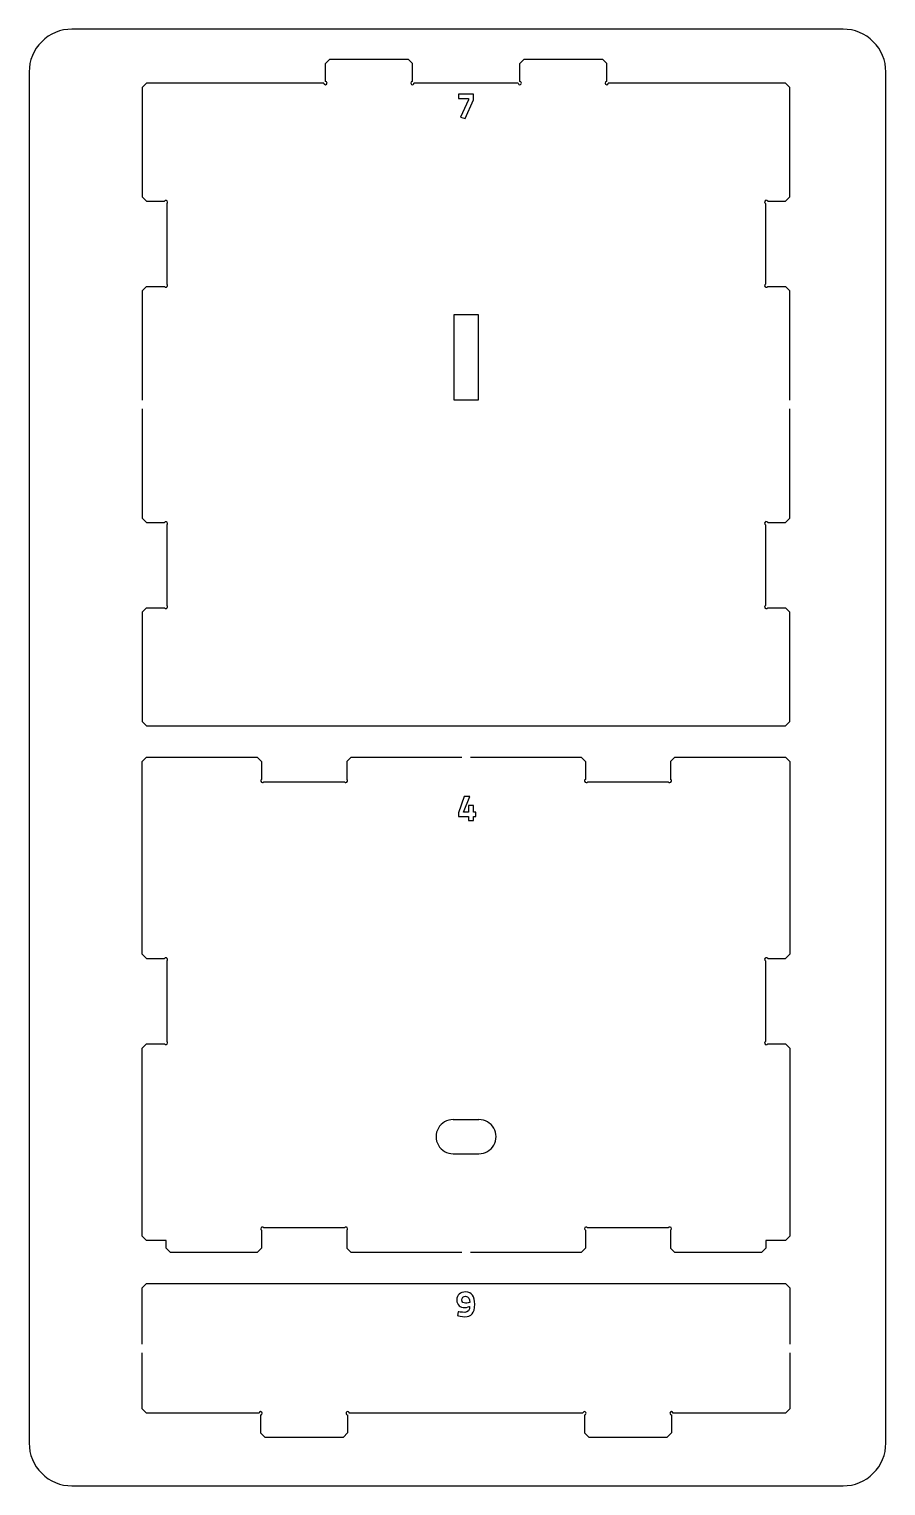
# Model space of a CAD drawing. Header units: millimetres. Extents: x 0 to 201, y 0 to 341.
# Drawn here: x 0.1 to 100.1, y 171.1 to 341.1 of the extents above; entities that cross this region are included whole.
import ezdxf

# ---------------------------------------------------------------- set-up
doc = ezdxf.new("R2010")
doc.units = ezdxf.units.MM
doc.layers.add('Layer_1', color=7, linetype='CONTINUOUS')

msp = doc.modelspace()

# ---------------------------------------------------------------- linework, layer by layer
at = {"layer": 'Layer_1', "color": 7}
for points in [[(95.132139, 341.132257), (5.132274, 341.132257)], [(35.217319, 337.632353), (34.717257, 337.132292)], [(34.717257, 335.019067), (34.717257, 337.132292)], [(35.217319, 337.632353), (44.367128, 337.632353)], [(44.86719, 335.019067), (44.86719, 337.132292), (44.367128, 337.632353)], [(57.897109, 337.632353), (57.397312, 337.132292)], [(57.397312, 335.019067), (57.397312, 337.132292)], [(57.897109, 337.632353), (67.047183, 337.632353)], [(67.547245, 335.019067), (67.547245, 337.132292), (67.047183, 337.632353)], [(0.13229, 336.132432), (0.13229, 176.132478)], [(100.132229, 176.132478), (100.132229, 336.132432)], [(34.530461, 334.832272), (13.832265, 334.832272), (13.332283, 334.33221), (13.332283, 321.557349), (13.832265, 321.05734), (15.923609, 321.05734)], [(57.210516, 334.832272), (45.053985, 334.832272)], [(86.34084, 321.05734), (88.432104, 321.05734), (88.932166, 321.557349), (88.932166, 334.33221), (88.432104, 334.832272), (67.733776, 334.832272)], [(16.197267, 320.783681), (16.197267, 311.38101)], [(86.067261, 320.783681), (86.067261, 311.38101)], [(13.832265, 311.107352), (13.332283, 310.607343), (13.332283, 297.832368)], [(13.832265, 311.107352), (15.923609, 311.107352)], [(86.34084, 311.107352), (88.432104, 311.107352)], [(88.932166, 297.832368), (88.932166, 310.607343), (88.432104, 311.107352)], [(13.332283, 296.832369), (13.332283, 284.057392), (13.832265, 283.557383), (15.923609, 283.557383)], [(86.34084, 283.557383), (88.432104, 283.557383), (88.932166, 284.057392), (88.932166, 296.832369)], [(16.197267, 283.283724), (16.197267, 273.881053)], [(86.067261, 283.283724), (86.067261, 273.881053)], [(13.332283, 273.107386), (13.832265, 273.607395)], [(13.332283, 273.107386), (13.332283, 260.332313)], [(13.832265, 273.607395), (15.923609, 273.607395)], [(13.832265, 259.832516), (88.432104, 259.832516), (88.932166, 260.332313), (88.932166, 273.107386), (88.432104, 273.607395)], [(86.34084, 273.607395), (88.432104, 273.607395)], [(13.832265, 259.832516), (13.332283, 260.332313)], [(13.832265, 256.168306), (13.332283, 255.668244)], [(13.332283, 233.165195), (13.332283, 255.668244)], [(13.832265, 256.168306), (26.757277, 256.168306), (27.257339, 255.668244), (27.257339, 253.57698)], [(37.707309, 256.168306), (37.207247, 255.668244)], [(37.207247, 255.668244), (37.207247, 253.57698)], [(37.707309, 256.168306), (50.632189, 256.168306)], [(51.632313, 256.168306), (64.557192, 256.168306)], [(65.057254, 255.668244), (64.557192, 256.168306)], [(65.057254, 255.668244), (65.057254, 253.57698)], [(75.507224, 256.168306), (75.007162, 255.668244)], [(75.007162, 255.668244), (75.007162, 253.57698)], [(75.507224, 256.168306), (88.432104, 256.168306)], [(88.932166, 255.668244), (88.432104, 256.168306)], [(88.932166, 255.668244), (88.932166, 233.165195)], [(27.530918, 253.303401), (36.933669, 253.303401)], [(65.330833, 253.303401), (74.733584, 253.303401)], [(13.332283, 233.165195), (13.832265, 232.665398)], [(88.432104, 232.665398), (88.932166, 233.165195)], [(13.832265, 232.665398), (15.923609, 232.665398)], [(16.197267, 232.391555), (16.197267, 222.989069)], [(86.067261, 232.391555), (86.067261, 222.989069)], [(86.34084, 232.665398), (88.432104, 232.665398)], [(13.832265, 222.715225), (13.332283, 222.215163)], [(13.832265, 222.715225), (15.923609, 222.715225)], [(86.34084, 222.715225), (88.432104, 222.715225)], [(88.932166, 222.215163), (88.432104, 222.715225)], [(16.132259, 198.872593), (16.132259, 199.772704), (13.832265, 199.772704), (13.332283, 200.272766), (13.332283, 222.215163)], [(88.932166, 222.215163), (88.932166, 200.272766)], [(49.63233, 213.884503), (52.632172, 213.884503)], [(49.63233, 209.884537), (52.632172, 209.884537)], [(27.257339, 200.958036), (27.257075, 198.872593)], [(36.940283, 201.241934), (27.524039, 201.241934)], [(37.207247, 200.958036), (37.207247, 198.872593), (37.707309, 198.372796)], [(65.057254, 200.958036), (65.057254, 198.872857), (64.557192, 198.372796), (51.632048, 198.372796)], [(74.740463, 201.241934), (65.323954, 201.241934)], [(75.007162, 200.958036), (75.007162, 198.872857)], [(88.432104, 199.772704), (86.132084, 199.772704), (86.132084, 198.872857)], [(88.432104, 199.772704), (88.932166, 200.272766)], [(16.132259, 198.872857), (16.632268, 198.372796)], [(26.757277, 198.372796), (16.632268, 198.372796)], [(27.257075, 198.872593), (26.757277, 198.372796)], [(50.632189, 198.372796), (37.707309, 198.372796)], [(75.007162, 198.872857), (75.507224, 198.372796)], [(85.632286, 198.372796), (75.507224, 198.372796)], [(85.632286, 198.372796), (86.132084, 198.872857)], [(13.832265, 194.733456), (13.332283, 194.233659)], [(13.332283, 187.672001), (13.332283, 194.233659)], [(13.832265, 194.733456), (88.432104, 194.733456), (88.932166, 194.233659), (88.932166, 187.672001)], [(13.332283, 180.110219), (13.332283, 186.671877)], [(88.932166, 186.671877), (88.932166, 180.110219), (88.432104, 179.610421), (75.29397, 179.610421)], [(13.332283, 180.110219), (13.832265, 179.610421)], [(26.970531, 179.610421), (13.832265, 179.610421)], [(27.157327, 179.423626), (27.157327, 177.310401)], [(37.30726, 179.423626), (37.30726, 177.310401)], [(64.770446, 179.610421), (37.493791, 179.610421)], [(64.957242, 179.423626), (64.957242, 177.310401)], [(75.107175, 179.423626), (75.107175, 177.310401), (74.607113, 176.810339)], [(27.157327, 177.310401), (27.657124, 176.810339)], [(27.657124, 176.810339), (36.807198, 176.810339)], [(36.807198, 176.810339), (37.30726, 177.310401)], [(64.957242, 177.310401), (65.457304, 176.810339)], [(65.457304, 176.810339), (74.607113, 176.810339)], [(5.132274, 171.132653), (95.132139, 171.132653)]]:
    msp.add_lwpolyline(points, dxfattribs=at)
at = {"layer": 'Layer_1', "color": 1}
for points in [[(50.232278, 333.02449), (51.434543, 333.02449), (51.434543, 332.889024), (50.482044, 330.852792), (51.02391, 330.700392), (52.018743, 332.884791), (52.018743, 333.54519), (50.232278, 333.54519)], [(51.417608, 248.784476), (52.001808, 248.784476), (52.001808, 249.245908), (52.268507, 249.245908), (52.268507, 249.753908), (52.001808, 249.753908), (52.001808, 250.537074), (51.417608, 250.537074), (51.417608, 249.753908), (50.816475, 249.753908), (51.565775, 251.578473), (50.922309, 251.578473), (50.232276, 249.690408), (50.232276, 249.245908), (51.417608, 249.245908)]]:
    msp.add_lwpolyline(points, close=True, dxfattribs=at)
at = {"layer": 'Layer_1', "color": 7}
msp.add_lwpolyline([(52.532159, 307.833825), (52.532159, 297.833847), (49.732342, 297.833847), (49.732342, 307.833825)], close=True, dxfattribs=at)
at = {"layer": 'Layer_1', "color": 1}
msp.add_lwpolyline([(50.199394, 191.44569), (50.148594, 190.99696)], dxfattribs=at)
at = {"layer": 'Layer_1', "color": 7}
for points in [[(5.132284, 341.132313), (3.806203, 341.132313), (2.534435, 340.605529), (1.596754, 339.667848)], [(98.667701, 339.667849), (97.73002, 340.605529), (96.458252, 341.132313), (95.132171, 341.132313)], [(1.596754, 339.667848), (0.659073, 338.730168), (0.13229, 337.458399), (0.13229, 336.132319)], [(100.132165, 336.132319), (100.132165, 337.4584), (99.605382, 338.730168), (98.667701, 339.667849)], [(34.903912, 334.832322), (34.903912, 334.935414), (34.820339, 335.018987), (34.717246, 335.018988)], [(44.867232, 335.018988), (44.76414, 335.018987), (44.680567, 334.935414), (44.680566, 334.832322)], [(57.583885, 334.832322), (57.583885, 334.935414), (57.500312, 335.018987), (57.397219, 335.018988)], [(67.547205, 335.018988), (67.444112, 335.018987), (67.360539, 334.935414), (67.360539, 334.832322)], [(34.53058, 334.832322), (34.530825, 334.729403), (34.614327, 334.6461), (34.717246, 334.6461)], [(34.717246, 334.6461), (34.820166, 334.6461), (34.903667, 334.729403), (34.903912, 334.832322)], [(44.680566, 334.832322), (44.680566, 334.765632), (44.716145, 334.704008), (44.7739, 334.670663)], [(44.7739, 334.670663), (44.831655, 334.637318), (44.902812, 334.637318), (44.960567, 334.670663)], [(44.960567, 334.670663), (45.018322, 334.704008), (45.053901, 334.765632), (45.053901, 334.832322)], [(57.21055, 334.832322), (57.21055, 334.765632), (57.246129, 334.704008), (57.303884, 334.670663)], [(57.303884, 334.670663), (57.361639, 334.637318), (57.432796, 334.637318), (57.490551, 334.670663)], [(57.490551, 334.670663), (57.548306, 334.704008), (57.583885, 334.765632), (57.583885, 334.832322)], [(67.360539, 334.832322), (67.360784, 334.729403), (67.444285, 334.6461), (67.547205, 334.6461)], [(67.547205, 334.6461), (67.650124, 334.6461), (67.733626, 334.729403), (67.733871, 334.832322)], [(16.148953, 321.15068), (16.061371, 321.174147), (15.968945, 321.135863), (15.92361, 321.057339)], [(16.297436, 320.957172), (16.297437, 321.047844), (16.236536, 321.127212), (16.148953, 321.15068)], [(16.19727, 320.783679), (16.259253, 320.819465), (16.297436, 320.8856), (16.297436, 320.957172)], [(85.97006, 320.99196), (85.955435, 320.90902), (85.994246, 320.825789), (86.067182, 320.783679)], [(86.132562, 321.154461), (86.049622, 321.139836), (85.984685, 321.074899), (85.97006, 320.99196)], [(86.340842, 321.057339), (86.298732, 321.130275), (86.215502, 321.169086), (86.132562, 321.154461)], [(15.92361, 311.107351), (15.968945, 311.028827), (16.061371, 310.990543), (16.148953, 311.014011)], [(16.148953, 311.014011), (16.236536, 311.037478), (16.297436, 311.116846), (16.297436, 311.207518)], [(16.297436, 311.207518), (16.297436, 311.27909), (16.259253, 311.345225), (16.19727, 311.381012)], [(86.067182, 311.381012), (85.994246, 311.338901), (85.955435, 311.255671), (85.97006, 311.172731)], [(85.97006, 311.172731), (85.984685, 311.089791), (86.049622, 311.024854), (86.132562, 311.010229)], [(86.132562, 311.010229), (86.215502, 310.995605), (86.298732, 311.034416), (86.340842, 311.107351)], [(16.148953, 283.650727), (16.061371, 283.674194), (15.968945, 283.63591), (15.92361, 283.557386)], [(16.297436, 283.45722), (16.297436, 283.547892), (16.236536, 283.627259), (16.148953, 283.650727)], [(16.19727, 283.283726), (16.259253, 283.319512), (16.297436, 283.385647), (16.297436, 283.45722)], [(85.97006, 283.492007), (85.955435, 283.409067), (85.994246, 283.325836), (86.067182, 283.283726)], [(86.132562, 283.654508), (86.049622, 283.639883), (85.984685, 283.574947), (85.97006, 283.492007)], [(86.340842, 283.557386), (86.298732, 283.630322), (86.215502, 283.669133), (86.132562, 283.654508)], [(16.148953, 273.514058), (16.236536, 273.537526), (16.297437, 273.616893), (16.297436, 273.707565)], [(16.297436, 273.707565), (16.297436, 273.779137), (16.259253, 273.845273), (16.19727, 273.881059)], [(86.067182, 273.881059), (85.994246, 273.838948), (85.955435, 273.755718), (85.97006, 273.672778)], [(15.92361, 273.607399), (15.968945, 273.528874), (16.061371, 273.49059), (16.148953, 273.514058)], [(85.97006, 273.672778), (85.984685, 273.589838), (86.049622, 273.524901), (86.132562, 273.510277)], [(86.132562, 273.510277), (86.215502, 273.495652), (86.298732, 273.534463), (86.340842, 273.607399)], [(27.257254, 253.577004), (27.17873, 253.531668), (27.140446, 253.439242), (27.163914, 253.351659)], [(27.163914, 253.351659), (27.187382, 253.264077), (27.266751, 253.203176), (27.357423, 253.203177)], [(27.357423, 253.203177), (27.428995, 253.203178), (27.49513, 253.241362), (27.530915, 253.303346)], [(36.933584, 253.303346), (36.969369, 253.241362), (37.035504, 253.203178), (37.107076, 253.203177)], [(37.107076, 253.203177), (37.197748, 253.203177), (37.277116, 253.264078), (37.300583, 253.351661)], [(37.300583, 253.351661), (37.32405, 253.439243), (37.285766, 253.531668), (37.207242, 253.577004)], [(65.057209, 253.577004), (64.978685, 253.531668), (64.940401, 253.439243), (64.963868, 253.351661)], [(64.963868, 253.351661), (64.987336, 253.264078), (65.066703, 253.203177), (65.157375, 253.203177)], [(65.157375, 253.203177), (65.228947, 253.203178), (65.295082, 253.241362), (65.330867, 253.303346)], [(74.733536, 253.303346), (74.769321, 253.241362), (74.835456, 253.203178), (74.907028, 253.203177)], [(74.907028, 253.203177), (74.997701, 253.203176), (75.077069, 253.264077), (75.100537, 253.351659)], [(75.100537, 253.351659), (75.124005, 253.439242), (75.085721, 253.531668), (75.007197, 253.577004)], [(16.148953, 232.758607), (16.061371, 232.782074), (15.968945, 232.74379), (15.92361, 232.665266)], [(16.297436, 232.5651), (16.297436, 232.655772), (16.236535, 232.735139), (16.148953, 232.758607)], [(16.19727, 232.391605), (16.259253, 232.427391), (16.297437, 232.493527), (16.297436, 232.5651)], [(85.970061, 232.599885), (85.955436, 232.516946), (85.994246, 232.433715), (86.067182, 232.391605)], [(86.132562, 232.762387), (86.049622, 232.747762), (85.984686, 232.682825), (85.970061, 232.599885)], [(86.340842, 232.665266), (86.298732, 232.738201), (86.215501, 232.777011), (86.132562, 232.762387)], [(15.92361, 222.715278), (15.968945, 222.636754), (16.061371, 222.59847), (16.148953, 222.621937)], [(16.148953, 222.621937), (16.236535, 222.645405), (16.297436, 222.724772), (16.297436, 222.815444)], [(16.297436, 222.815444), (16.297437, 222.887017), (16.259253, 222.953153), (16.19727, 222.988939)], [(86.067182, 222.988939), (85.994246, 222.946829), (85.955436, 222.863598), (85.970061, 222.780659)], [(85.970061, 222.780659), (85.984686, 222.697719), (86.049622, 222.632782), (86.132562, 222.618157)], [(86.132562, 222.618157), (86.215501, 222.603533), (86.298732, 222.642343), (86.340842, 222.715278)], [(47.900178, 212.884446), (47.542913, 212.265645), (47.542913, 211.50325), (47.900178, 210.884449)], [(49.632227, 213.884445), (48.917696, 213.884445), (48.257443, 213.503247), (47.900178, 212.884446)], [(54.364273, 212.884446), (54.007008, 213.503247), (53.346755, 213.884445), (52.632225, 213.884445)], [(54.364273, 210.884449), (54.721538, 211.50325), (54.721538, 212.265645), (54.364273, 212.884446)], [(47.900178, 210.884449), (48.257443, 210.265647), (48.917696, 209.88445), (49.632227, 209.88445)], [(52.632225, 209.88445), (53.346755, 209.88445), (54.007008, 210.265647), (54.364273, 210.884449)], [(27.304366, 201.338808), (27.218968, 201.314457), (27.159588, 201.232102), (27.159589, 201.138019)], [(27.159589, 201.138019), (27.159589, 201.063754), (27.196819, 200.995131), (27.257254, 200.957999)], [(27.524086, 201.241955), (27.479882, 201.323434), (27.389763, 201.363159), (27.304366, 201.338808)], [(37.160134, 201.338808), (37.074737, 201.363159), (36.984617, 201.323434), (36.940413, 201.241955)], [(37.30491, 201.138019), (37.304912, 201.232102), (37.245531, 201.314457), (37.160134, 201.338808)], [(37.207242, 200.957999), (37.267679, 200.995131), (37.30491, 201.063754), (37.30491, 201.138019)], [(65.104317, 201.338808), (65.01892, 201.314457), (64.95954, 201.232102), (64.959541, 201.138019)], [(64.959541, 201.138019), (64.959541, 201.063754), (64.996772, 200.995131), (65.057209, 200.957999)], [(65.324038, 201.241955), (65.279834, 201.323434), (65.189715, 201.363159), (65.104317, 201.338808)], [(74.960086, 201.338808), (74.874688, 201.363159), (74.784569, 201.323434), (74.740365, 201.241955)], [(75.104862, 201.138019), (75.104864, 201.232102), (75.045483, 201.314457), (74.960086, 201.338808)], [(75.007197, 200.957999), (75.067633, 200.995131), (75.104862, 201.063754), (75.104862, 201.138019)], [(27.157255, 179.796553), (27.054336, 179.796553), (26.970834, 179.71325), (26.970589, 179.610331)], [(27.343921, 179.610331), (27.343676, 179.71325), (27.260175, 179.796553), (27.157255, 179.796553)], [(27.157255, 179.423665), (27.260348, 179.423666), (27.343921, 179.507239), (27.343921, 179.610331)], [(37.213909, 179.77199), (37.156154, 179.738645), (37.120575, 179.677021), (37.120575, 179.610331)], [(37.120575, 179.610331), (37.120575, 179.560824), (37.140242, 179.513344), (37.17525, 179.478338)], [(37.17525, 179.478338), (37.210257, 179.443331), (37.257737, 179.423665), (37.307244, 179.423665)], [(37.400576, 179.77199), (37.342821, 179.805335), (37.271664, 179.805335), (37.213909, 179.77199)], [(37.49391, 179.610331), (37.49391, 179.677021), (37.458331, 179.738645), (37.400576, 179.77199)], [(64.863875, 179.77199), (64.80612, 179.738645), (64.770541, 179.677021), (64.770541, 179.610331)], [(65.050542, 179.77199), (64.992787, 179.805335), (64.92163, 179.805335), (64.863875, 179.77199)], [(64.957207, 179.423665), (65.006715, 179.423665), (65.054194, 179.443331), (65.089202, 179.478338)], [(65.143876, 179.610331), (65.143876, 179.677021), (65.108297, 179.738645), (65.050542, 179.77199)], [(65.089202, 179.478338), (65.124209, 179.513344), (65.143876, 179.560824), (65.143876, 179.610331)], [(75.107196, 179.796553), (75.004276, 179.796553), (74.920775, 179.71325), (74.92053, 179.610331)], [(74.92053, 179.610331), (74.92053, 179.507239), (75.004103, 179.423666), (75.107196, 179.423665)], [(75.293862, 179.610331), (75.293617, 179.71325), (75.210115, 179.796553), (75.107196, 179.796553)], [(0.13229, 176.132523), (0.13229, 174.806442), (0.659073, 173.534674), (1.596754, 172.596993)], [(98.667701, 172.596993), (99.605382, 173.534674), (100.132165, 174.806442), (100.132165, 176.132523)], [(1.596754, 172.596993), (2.534435, 171.659312), (3.806203, 171.132528), (5.132284, 171.132528)], [(95.132171, 171.132528), (96.458252, 171.132528), (97.73002, 171.659312), (98.667701, 172.596993)]]:
    msp.add_open_spline(points, degree=3, dxfattribs=at)
at = {"layer": 'Layer_1', "color": 1}
for points in [[(51.079927, 193.76979), (50.449161, 193.76979), (50.055461, 193.42266), (50.055461, 192.83423)], [(50.055461, 192.83423), (50.055461, 192.22886), (50.411061, 191.94099), (51.016427, 191.94099)], [(50.656594, 192.83423), (50.656594, 193.10516), (50.808994, 193.26179), (51.079927, 193.26179)], [(51.067227, 192.44899), (50.808994, 192.44899), (50.656594, 192.57599), (50.656594, 192.83423)], [(50.986794, 190.87419), (51.702226, 190.87419), (52.150959, 191.22979), (52.150959, 192.33893)], [(51.55406, 192.54636), (51.55406, 192.54636), (51.295827, 192.44896), (51.067227, 192.44896)], [(52.150959, 192.33893), (52.150959, 193.22369), (51.816526, 193.76979), (51.079927, 193.76979)], [(51.079927, 193.26179), (51.435527, 193.26179), (51.55406, 192.94006), (51.55406, 192.54636)], [(50.148594, 190.99696), (50.148594, 190.99696), (50.631194, 190.87419), (50.986794, 190.87419)], [(50.986794, 191.38219), (50.631194, 191.38219), (50.199394, 191.44569), (50.199394, 191.44569)], [(51.549827, 192.06799), (51.549827, 191.64043), (51.372027, 191.38219), (50.986794, 191.38219)], [(51.016427, 191.94099), (51.219627, 191.94099), (51.549827, 192.07223), (51.549827, 192.06799)]]:
    msp.add_open_spline(points, degree=3, dxfattribs=at)

doc.saveas('drawing.dxf')
